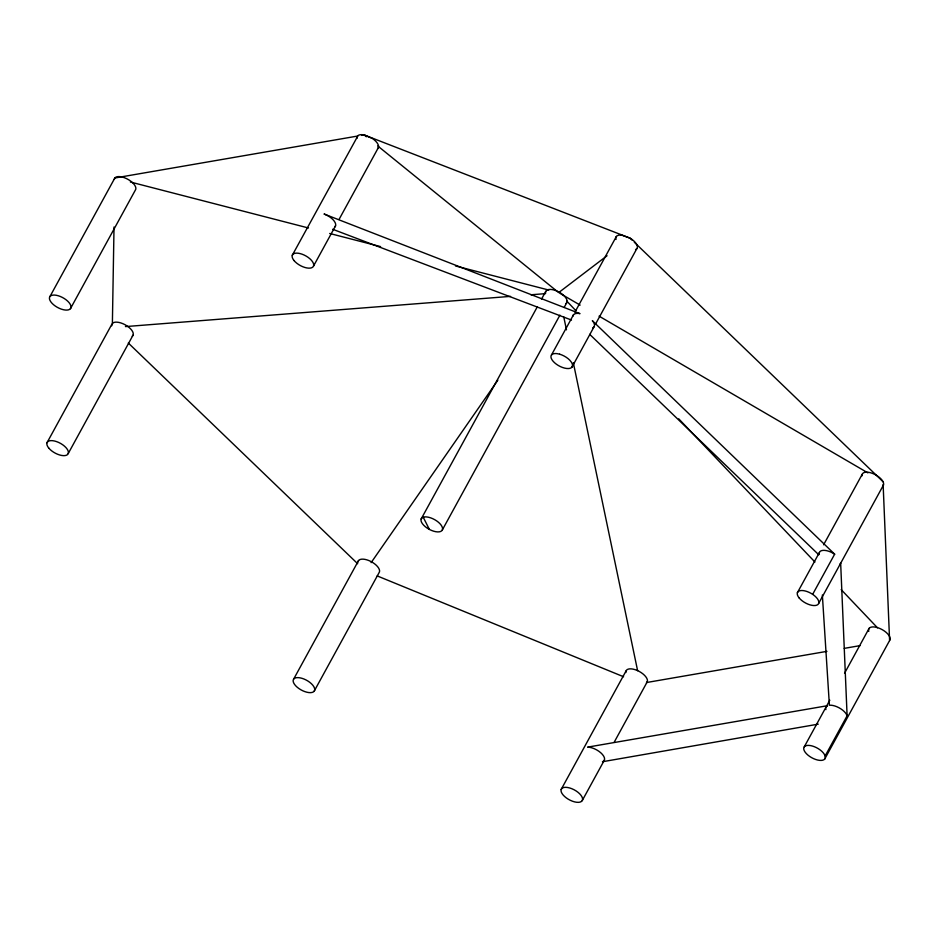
<?xml version="1.0" encoding="UTF-8"?>
<svg xmlns="http://www.w3.org/2000/svg" width="937" height="937" viewBox="0 0 937 937"><rect width="100%" height="100%" fill="white"/><g stroke="black" fill="none" stroke-linecap="round" stroke-linejoin="round"><path stroke-width="1.41" d="M112.381 323.558L114.021 227.012M111.714 325.818L112.709 323.101A11.935 5.552 28.7 0 1 127.104 325.971A11.935 5.552 28.7 0 1 132.258 336.219M114.291 179.342L114.853 177.995A11.935 5.552 28.7 0 1 120.311 176.671L122.993 177.245A11.935 5.552 28.7 0 1 135.303 190.199L70.439 308.683A11.935 5.552 28.7 0 1 52.074 303.33A11.935 5.552 28.7 0 1 58.129 295.717A11.935 5.552 28.7 0 1 70.439 308.683M49.989 296.467L114.853 177.995L357.688 136.041M46.991 442.756L111.854 324.272M68.249 453.508L133.113 335.036M292.285 255.262L358.004 135.607A11.935 5.552 28.7 0 1 364.13 134.928L372.399 138.489A11.935 5.552 28.7 0 1 377.552 148.725M313.544 266.026L335.54 225.84M339.053 219.422L378.407 147.554M293.703 679.02L358.566 560.549M314.153 691.237A11.935 5.552 28.7 0 0 301.831 678.271A11.935 5.552 28.7 0 0 295.787 685.884A11.935 5.552 28.7 0 0 314.153 691.237L379.017 572.753A11.935 5.552 28.7 0 0 370.911 561.497A11.935 5.552 28.7 0 0 358.004 561.895M421.17 518.969L537.311 306.832M541.504 299.161L545.709 291.489M442.393 529.838L559.928 315.137M564.133 307.477L566.932 302.358M551.506 354.936L573.503 314.762M574.908 312.185L616.37 236.464M571.957 367.152L593.953 326.966M595.358 324.401L636.82 248.668M561.169 789.446L626.033 670.974M582.439 800.21L604.435 760.036M614.274 742.057L647.291 681.738A11.935 5.552 28.7 0 0 637.195 670.447A11.935 5.552 28.7 0 0 625.893 672.52M797.41 592.652L819.406 552.479M823.611 544.784L862.216 474.286M812.648 594.351L834.656 554.177L592.313 320.665L593.437 322.07A11.935 5.552 28.7 0 1 592.699 327.891M818.669 603.416L883.474 485.038M804.274 746.801L829.795 700.197M844.553 673.246L869.138 628.317M825.11 755.995L847.107 715.809L840.665 563.242A11.935 5.552 28.7 0 1 839.81 564.414M824.736 759.005A11.935 5.552 28.7 0 0 812.414 746.039A11.935 5.552 28.7 0 0 806.37 753.653A11.935 5.552 28.7 0 0 824.736 759.005L889.6 640.533L883.134 484.605M371.122 562.645L497.84 380.211M646.436 682.909L647.291 681.738M607.059 255.731L558.686 292.602L377.705 145.926M361.553 135.373L364.13 134.928L630.097 238.174L632.206 240.2M646.753 682.487L826.938 651.356M844.237 648.369L860.096 645.628M818.247 724.149L602.468 761.734L603.569 761.207A11.935 5.552 28.7 0 0 600.781 752.786A11.935 5.552 28.7 0 0 587.64 747.129L827.535 705.69A11.935 5.552 28.7 0 0 825.895 709.637M125.441 326.591L510.548 296.373M530.974 294.78L545.557 293.632M130.395 182.012L308.496 227.996M329.695 233.477L380.586 246.607M455.499 265.956L548.789 290.048M332.647 229.26L571.5 320.056M377.201 575.915L623.585 676.748M559.951 293.34L580.144 305.111M599.071 316.144L867.873 472.869M364.13 134.928L366.39 136.755M634.314 242.226L883.017 481.688M589.701 334.357L818.809 554.809M128.31 343.024L357.7 563.746M566.756 301.082L575.833 310.639M678.739 418.827L814.932 562.036M841.168 589.619L877.489 627.802M423.243 517.259L429.345 529.37M563.769 316.952L566.463 329.836M573.339 362.783L637.617 670.705M822.358 594.995L829.397 705.233A11.935 5.552 28.7 0 1 847.107 715.809M357.009 138.336A11.935 5.552 28.7 0 1 357.149 136.79M868.763 631.339A11.935 5.552 28.7 0 1 880.101 628.598A11.935 5.552 28.7 0 1 889.6 640.533M635.567 249.605A11.935 5.552 28.7 0 0 630.097 238.174L621.84 235.14A11.935 5.552 28.7 0 0 615.996 239.474M862.075 475.82A11.935 5.552 28.7 0 1 874.771 474.403A11.935 5.552 28.7 0 1 882.619 486.221M334.685 227.023A11.935 5.552 28.7 0 0 324.026 213.999L580.003 313.661L578.972 313.438A11.935 5.552 28.7 0 0 572.952 316.097M819.266 554.025A11.935 5.552 28.7 0 1 834.656 554.177M545.545 293.023A11.935 5.552 28.7 0 1 558.358 291.723A11.935 5.552 28.7 0 1 566.042 303.518M581.572 801.393L580.05 802.119A11.935 5.552 28.7 0 1 561.989 793.44A11.935 5.552 28.7 0 1 571.851 788.72A11.935 5.552 28.7 0 1 581.572 801.393M423.606 517.095L422.06 517.81A11.935 5.552 28.7 0 0 427.061 528.023L429.743 529.604A11.935 5.552 28.7 0 0 441.983 526.512A11.935 5.552 28.7 0 0 423.606 517.095M559.647 354.186L556.976 353.624A11.935 5.552 28.7 0 0 552.034 359.831A11.935 5.552 28.7 0 0 566.498 368.464A11.935 5.552 28.7 0 0 571.441 362.256L569.872 360.288A11.935 5.552 28.7 0 0 559.647 354.186M48.736 448.038A11.935 5.552 28.7 0 0 67.394 454.691A11.935 5.552 28.7 0 0 56.735 441.667A11.935 5.552 28.7 0 0 48.736 448.038M294.031 260.556A11.935 5.552 28.7 0 0 312.689 267.197A11.935 5.552 28.7 0 0 302.03 254.173A11.935 5.552 28.7 0 0 294.031 260.556M799.156 597.947A11.935 5.552 28.7 0 0 817.814 604.599A11.935 5.552 28.7 0 0 807.155 591.563A11.935 5.552 28.7 0 0 799.156 597.947"/></g></svg>
